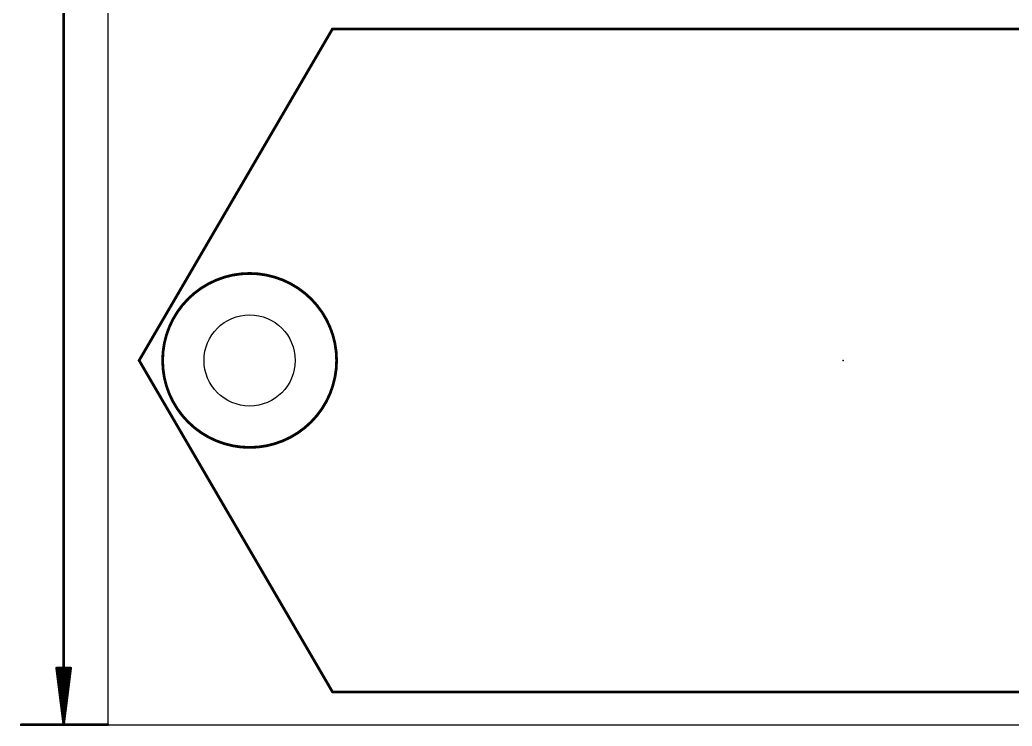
# Model space of a CAD drawing. Extents: x -4 to 88, y -32 to 116.
# Drawn here: x -4.05 to 41.58, y -31.82 to 0.66 of the extents above; entities that cross this region are included whole.
import ezdxf

# ---------------------------------------------------------------- set-up
doc = ezdxf.new("R2010")
doc.units = 0
for name, color, linetype in [('20', 178, 'CONTINUOUS'), ('21', 250, 'CONTINUOUS'), ('22', 250, 'CONTINUOUS'), ('24', 178, 'CONTINUOUS'), ('48', 250, 'CONTINUOUS')]:
    doc.layers.add(name, color=color, linetype=linetype)

msp = doc.modelspace()

# ---------------------------------------------------------------- linework, layer by layer
at = {"layer": '20'}
for p, q in [((0, 111.496), (0, -31.75)), ((0, -31.75), (87.808, -31.75))]:
    msp.add_line(p, q, dxfattribs=at)
msp.add_circle((6.5177, -15), 2.0955, dxfattribs=at)
at = {"layer": '21', "const_width": 0.127}
msp.add_lwpolyline([(6.5177, -19, 1), (6.5177, -11, 1), (6.5177, -19)], format="xyb", dxfattribs=at)
at = {"layer": '22', "const_width": 0.127}
for points in [[(10.3277, 0.24), (1.4377, -15)], [(57.2923, 0.24), (10.3277, 0.24)], [(10.3277, -30.24), (1.4377, -15)], [(57.2923, -30.24), (10.3277, -30.24)]]:
    msp.add_lwpolyline(points, dxfattribs=at)
at = {"layer": '22'}
for points, const_width in [([(10.3277, 0.2718, 1), (10.3277, 0.2083)], 0.0635), ([(10.3551, 0.224, 1), (10.3003, 0.256)], 0.0635), ([(6.5177, -19, 1), (6.5177, -11, 1), (6.5177, -19)], 0.127), ([(1.4651, -14.984, 1), (1.4103, -15.016)], 0.0635), ([(1.4103, -14.984, 1), (1.4651, -15.016)], 0.0635), ([(10.3277, -30.2083, 1), (10.3277, -30.2718)], 0.0635), ([(10.3003, -30.256, 1), (10.3551, -30.224)], 0.0635)]:
    msp.add_lwpolyline(points, format="xyb", dxfattribs=dict(at, const_width=const_width))
at = {"layer": '24'}
msp.add_point((33.81, -15), dxfattribs=at)
at = {"layer": '48', "const_width": 0.13}
for points in [[(-2.032, 111.431), (-2.032, -31.685)], [(-2.032, -31.685), (-2.3512, -29.15)], [(-2.3512, -29.15), (-1.7128, -29.15)], [(-2.032, -31.685), (-2.292, -29.15)], [(-2.032, -31.685), (-2.162, -29.15)], [(-1.7128, -29.15), (-2.032, -31.685)], [(-1.902, -29.15), (-2.032, -31.685)], [(-1.772, -29.15), (-2.032, -31.685)], [(0, -31.75), (-3.982, -31.75)]]:
    msp.add_lwpolyline(points, dxfattribs=at)
at = {"layer": '48', "const_width": 0.065}
for points in [[(-2.319, -29.1459, 1), (-2.3835, -29.1541)], [(-2.3512, -29.1175, 1), (-2.3512, -29.1825)], [(-2.2597, -29.1467, 1), (-2.3243, -29.1533)], [(-2.1295, -29.1483, 1), (-2.1945, -29.1517)], [(-1.8695, -29.1517, 1), (-1.9345, -29.1483)], [(-1.7397, -29.1533, 1), (-1.8043, -29.1467)], [(-1.6805, -29.1541, 1), (-1.745, -29.1459)], [(-1.7128, -29.1825, 1), (-1.7128, -29.1175)], [(-3.982, -31.7175, 1), (-3.982, -31.7825)], [(-2.0642, -31.6809, 1), (-1.9998, -31.6891)], [(-2.0643, -31.6817, 1), (-1.9997, -31.6883)], [(-2.0645, -31.6867, 1), (-1.9995, -31.6833)], [(-2.0645, -31.6833, 1), (-1.9995, -31.6867)], [(-2.0645, -31.685, 1), (-1.9995, -31.685)], [(-2.0643, -31.6883, 1), (-1.9997, -31.6817)], [(-2.0642, -31.6891, 1), (-1.9998, -31.6809)], [(0, -31.7825, 1), (0, -31.7175)]]:
    msp.add_lwpolyline(points, format="xyb", dxfattribs=at)

doc.saveas('drawing.dxf')
